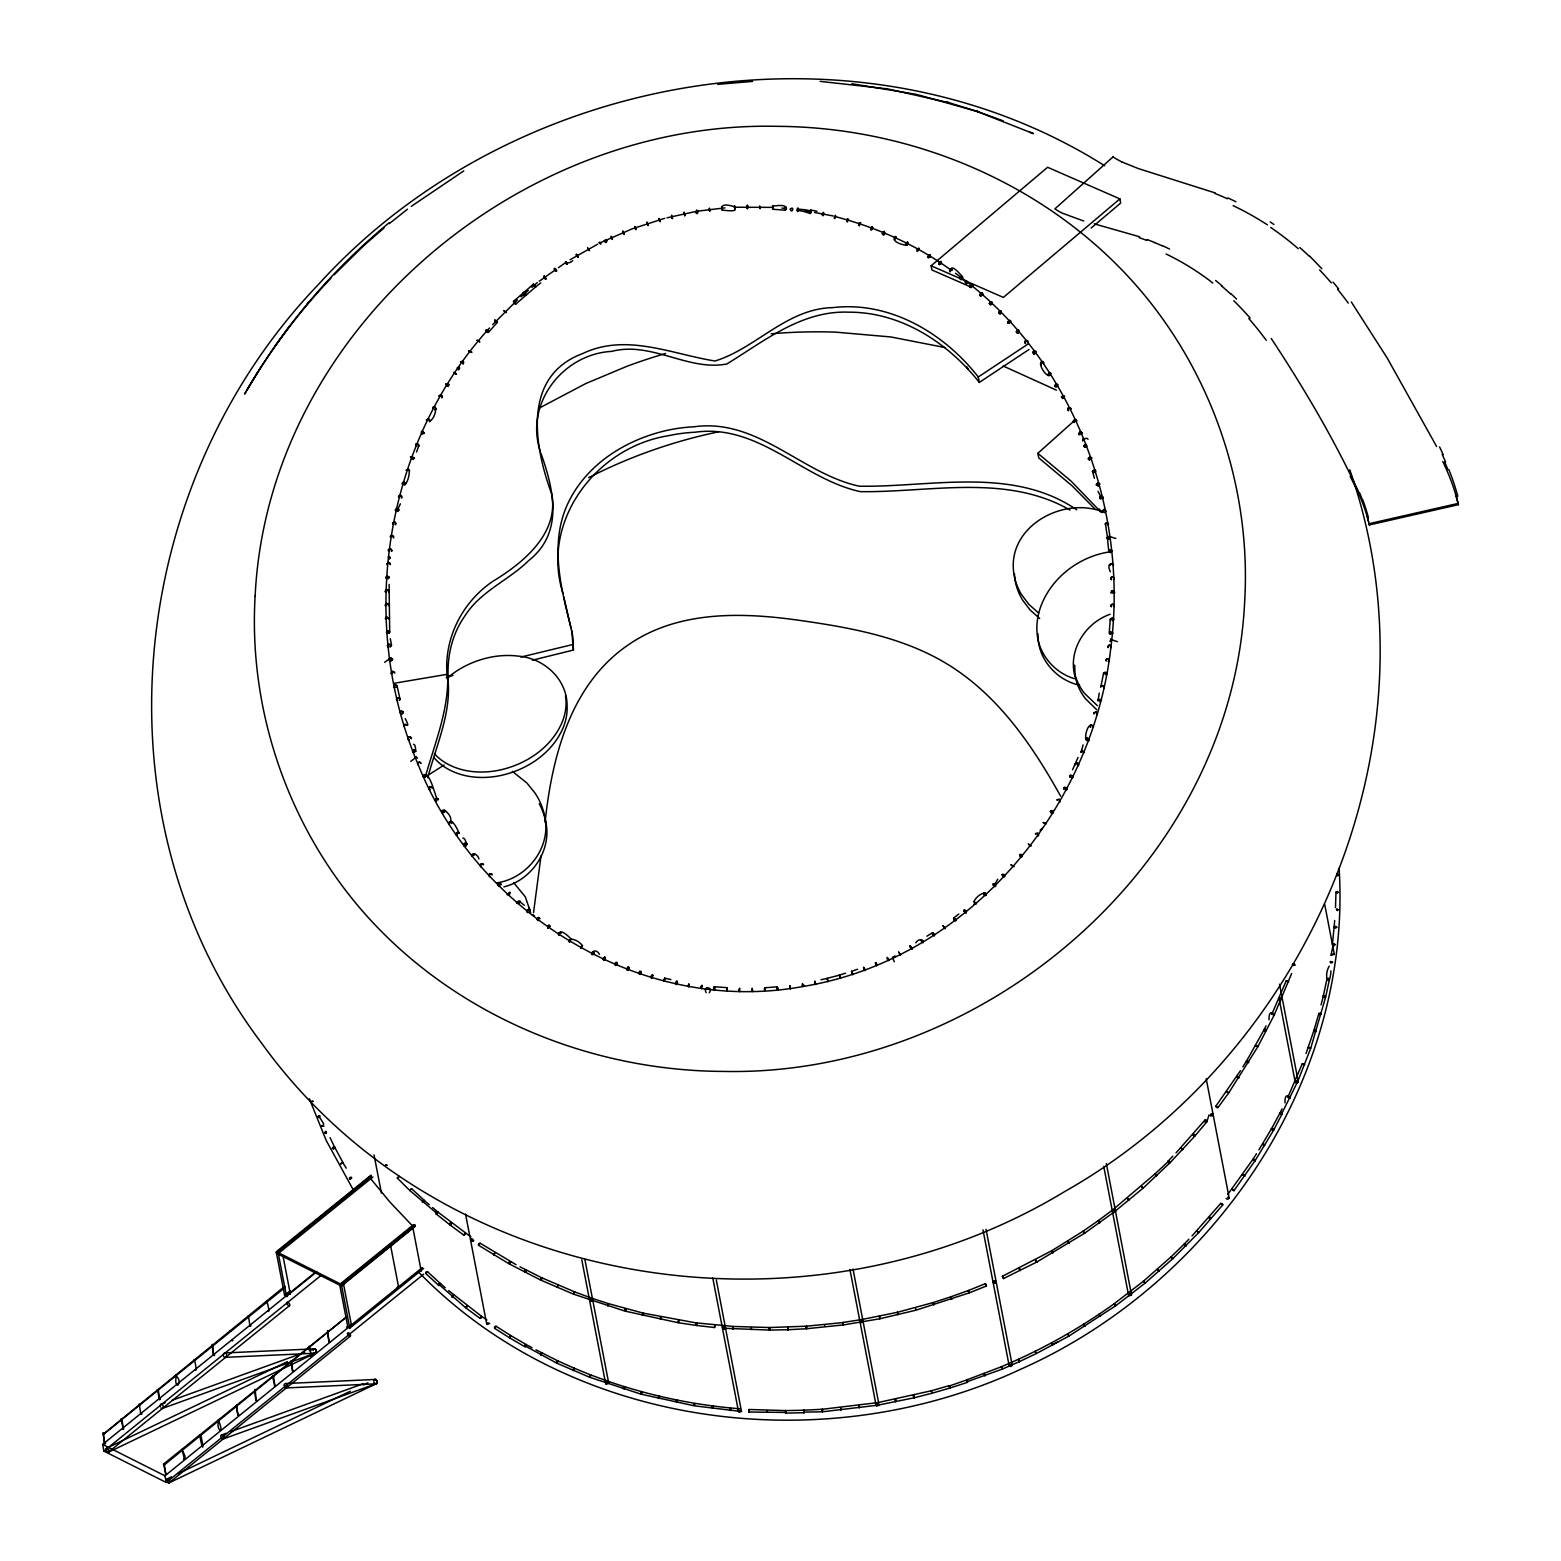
<?xml version="1.0" encoding="UTF-8"?>
<svg xmlns="http://www.w3.org/2000/svg" width="1561" height="1561" viewBox="0 0 1561 1561"><rect width="100%" height="100%" fill="white"/><g stroke="black" fill="none" stroke-linecap="round" stroke-linejoin="round"><path stroke-width="1.5" d="M1001.479 1366.714L1002.377 1369.075L967.176 1381.7L966.727 1379.904L1001.421 1366.734L1002.396 1369.075L1001.382 1366.734L1002.435 1369.056L1019.45 1361.621L1018.533 1359.319L1019.528 1361.543L1036.25 1353.621L1069.051 1336.001L1115.725 1305.776L1145.033 1283.181L1172.721 1258.771L1198.711 1232.624L1222.731 1204.975L1222.38 1203.707L1220.722 1203.394L1192.019 1235.922M722.255 210.13C741.26 212.237 732.694 208.628 735.055 206.872M777.729 990.162C776.5 983.489 778.432 991.957 777.651 988.328M784.754 208.998C786.178 202.442 785.339 213.408 785.963 208.569M986.376 1286.03L985.42 1283.669L986.435 1286.01L969.147 1292.898L916.073 1310.167L879.897 1318.752L843.311 1324.957L842.96 1322.499L843.252 1323.806M665.162 979.508L664.654 978.123L670.898 979.567M389.665 632.439L388.533 633.415L389.704 632.166L389.099 584.477M709.709 211.34L709.357 208.081L709.592 211.262M104.528 1443.574C101.66 1417.017 103.885 1447.827 105.621 1443.398M103.767 1433.798L284.648 1286.381L285.312 1287.259L284.648 1286.381M121.934 1419.164L123.299 1429.135L120.997 1418.832M122.695 1428.881L123.787 1428.686M158.285 1389.758L159.651 1399.729L157.329 1389.583M164.354 1464.823L165.856 1474.423L163.612 1464.042L346.191 1317.211L164.295 1464.92L163.729 1464.023M165.271 1474.169L166.364 1473.974M183.437 1459.457C185.857 1461.233 181.31 1448.452 181.915 1449.31M193.623 1360.587C194.559 1356.743 197.232 1372.509 195.418 1369.914M213.584 1355.28C211.164 1328.684 212.491 1359.377 214.677 1355.163M219.028 1420.276C214.677 1429.349 225.857 1437.486 218.247 1419.905M229.935 1330.889L230.969 1330.987L230.052 1330.596M237.194 1405.641C235.379 1403.788 238.092 1417.895 239.048 1415.164M237.955 1415.339L236.433 1405.193M249.955 1325.796L251.028 1325.816L249.936 1325.933L248.394 1315.767M256.141 1400.646C254.228 1374.07 254.287 1403.28 257.233 1400.451M293.566 1371.046C291.712 1373.719 292.98 1360.938 290.951 1361.075M310.659 1356.529C312.766 1358.207 307.732 1341.933 309.702 1347.28M328.825 1341.816C326.073 1315.006 328.591 1345.836 329.898 1341.777M646.937 222.267L648.049 225.584L647.074 222.286M200.862 1434.969C206.208 1461.311 198.735 1436.92 200.393 1434.754M785.924 208.218C786.412 203.047 770.744 207.028 772.89 205.72M140.88 1414.09L141.973 1414.051L140.88 1414.168L139.241 1404.041L139.963 1404.822M159.046 1399.456L160.139 1399.28M175.398 1375.221C184.92 1383.046 172.803 1391.905 176.471 1374.968M177.232 1384.763L178.286 1384.705M182.676 1449.759C180.042 1448.686 187.047 1455.828 184.53 1459.281M201.603 1444.764L202.676 1444.705M212.823 1345.621L211.73 1345.738M219.808 1430.11L220.881 1429.876M255.38 1390.851L254.677 1390.617M266.307 1301.757C266.99 1299.474 270.19 1313.621 268.102 1311.162M272.512 1376.47L273.526 1376.08L274.912 1386.188L272.453 1376.334L273.546 1376.158M274.307 1385.934L275.399 1385.758M292.492 1371.163L290.775 1361.348M752.578 990.572L752.382 991.567L752.578 990.415M811.174 211.594L810.764 210.052L817.047 211.262M697.221 213.389L696.674 210.228L697.182 213.389M1335.494 907.487L1336.001 892.014L1338.499 892.326L1335.962 892.209M790.393 988.796L790.315 987.43M722.353 210.052C722.763 209.389 717.982 201.525 734.958 206.872M802.393 983.625C804.637 990.22 799.505 982.201 803.935 985.791M967.332 1380.939L966.786 1379.885L949.127 1386.09L949.869 1388.061L967.586 1382.305C965.654 1377.192 968.522 1383.397 967 1381.27M851.584 971.527L852.755 974.669L851.525 971.371L857.594 969.225M951.664 1299.181L950.747 1296.859L951.625 1299.201L950.786 1296.84L968.249 1290.537L969.108 1292.918L968.288 1290.576M949.947 1387.983L949.225 1385.661L949.888 1388.061L932.054 1393.212L914.044 1397.817L913.439 1395.397L914.005 1397.817L877.653 1405.212L822.432 1411.788L822.374 1409.29L822.335 1411.359L822.257 1409.271L877.223 1402.695L877.653 1405.212L877.184 1402.754L931.371 1390.773L931.995 1393.232L931.332 1390.792L949.166 1385.622L949.849 1388.002M1074.729 665.142L1074.963 674.313M811.252 211.437C810.822 206.891 808.364 215.457 810.881 212.901M894.297 961.791L892.463 957.205L895.292 956.093L893.731 957.264M839.369 975.215L840.345 978.454M840.501 978.318L839.447 975.079L845.516 973.186M660.186 221.779C658.586 215.457 660.771 222.716 659.737 220.823M759.719 206.403L760.129 208.745L759.739 206.052M731.075 1409.134L730.724 1410.5L731.133 1409.154M843.33 1324.899L842.94 1322.46L861.243 1319.65L861.652 1322.147L861.223 1319.65L897.458 1312.294L933.166 1302.576L933.868 1305.016L933.127 1302.576L950.786 1296.84L951.508 1299.22M1334.694 920.561L1332.431 944.542C1337.777 947.039 1330.557 941.517 1333.894 945.595M706.177 992.659C702.255 985.85 714.021 986.513 709.26 992.796M1176.038 1152.857L1204.741 1120.349L1206.38 1120.661L1206.751 1121.91L1194.985 1135.92L1169.911 1162.886L1143.101 1188.136L1114.613 1211.648L1084.544 1233.288L1083.217 1231.122L1051.724 1250.771L1002.318 1276.332M622.761 231.165L624.088 234.423L622.976 231.223M634.82 227.555C635.229 225.486 637.259 232.179 634.8 226.462M777.28 986.825L764.695 987.801M671.542 215.223L672.42 218.56L672.303 217.33M532.418 660.186L573.433 650.039L571.677 630.312M573.433 650.039L572.731 635.737L563.794 596.809M1084.661 1233.073L1083.08 1231.18L1098.281 1220.624L1099.725 1222.712L1098.281 1220.624M1115.842 1305.562L1114.281 1303.669C1079.178 1328.86 1041.226 1350.031 1001.382 1366.734M752.148 988.191C752.363 995.196 751.29 988.054 752.539 989.069M550.116 926.61C548.184 921.907 547.813 930.258 547.833 928.054M550.233 926.317L548.594 925.263L547.696 927.936M432.612 1207.551L437.724 1211.941L437.217 1213.678L409.743 1190.458L397.333 1178.106L399.206 1176.389L397.235 1177.97M701.104 986.728C702.938 992.367 699.855 984.269 702.372 986.493M897.399 1312.294L898.004 1314.772L897.458 1312.294M422.621 1202.321L424.124 1200.35L429.275 1204.702M448.612 1290.596L481.471 1316.255L481.295 1317.952L480.027 1318.362L465.841 1307.884L438.641 1284.196L440.28 1283.474L445.275 1287.747M437.9 1212.468L435.948 1213.756L437.587 1211.824L470.915 1236.936M422.446 1201.794L423.343 1200.468M438.446 1284.84L439.324 1283.532M541.004 855.896L533.53 912.717M497.9 885.009C500.047 879.467 501.764 888.385 500.554 883.175C495.052 882.941 501.218 887.76 498.291 885.887M545.062 822.491C551.97 756.714 570.565 684.108 628.459 644.752C678.645 610.136 742.841 612.224 800.598 620.517C854.472 628.205 910.239 638.488 956.054 669.747C1002.084 701.006 1033.987 748.226 1060.621 796.149M677.435 982.708L677.084 980.991L677.494 982.708M790.334 988.757L789.846 985.596L789.944 987.001M1156.721 1175.745L1155.081 1173.813L1113.052 1209.619L1114.574 1211.668L1113.052 1209.619M721.982 206.676L722.255 210.072M636.029 229.701L635.229 228.686M1330.909 955.391L1333.523 943.683M798.237 208.159C793.027 210.111 811.232 208.393 810.979 212.608M1172.857 1156.174L1168.096 1161.13L1169.248 1162.925L1169.813 1161.735L1168.116 1161.111L1169.248 1162.925M1170.048 1162.691L1169.072 1161.091M466.915 844.15C466.993 847.116 465.763 837.613 462.836 838.042M1035.938 351.986C1037.694 351.44 1030.436 350.425 1033.655 353.859C1034.592 355.596 1031.04 349.449 1035.841 351.459M714.743 988.835L714.392 990.045L714.782 988.933M349.332 1178.321L351.537 1177.326L349.723 1177.54L350.015 1179.14L351.693 1178.087L349.82 1179.082M451.909 822.354L451.402 823.467L451.909 822.081M1043.665 362.815C1043.392 365.625 1043.919 359.615 1041.167 362.152C1038.182 364.63 1046.865 378.562 1050.475 375.011C1049.538 368.572 1046.611 379.928 1050.904 373.352M441.724 812.169C445.587 815.369 438.621 808.949 444.729 810.296C454.192 817.808 450.192 822.959 448.846 823.74M290.326 1294.01L288.356 1294.342L290.326 1294.01L283.029 1256.156M343.498 1284.313L341.996 1285.288M438.387 799.466C436.319 804.266 430.992 769.593 423.285 775.251C421.704 778.471 427.343 776.91 426.348 775.329M390.64 1246.166L389.138 1247.141M472.007 1239.161C467.519 1241.893 476.125 1240.019 472.846 1240.956L470.778 1240.761M489.744 1323.338L487.227 1324.489L488.086 1322.616M589.765 1300.684L591.834 1300.879C593.98 1296.41 586.155 1302.303 592.302 1300.567M584.848 1259.259L608.731 1383.261L606.214 1384.412L607.327 1381.056C650.117 1395.846 694.782 1405.271 739.914 1408.763M716.304 1279.942L741.495 1411.495L739.055 1412.237L739.329 1410.539M853.008 1269.015L879.116 1405.349L876.677 1406.09L876.482 1404.705M1009.167 1365.758C1011.977 1361.719 1013.03 1368.665 1009.167 1365.758L982.981 1229.834M1112.525 1211.336C1115.432 1215.297 1115.51 1208.175 1112.954 1210.126C1115.959 1213.268 1113.032 1209.638 1113.286 1210.653L1114.983 1210.575M1106.339 1163.511L1131.53 1295.064L1129.071 1295.806L1129.364 1294.128M1279.513 984.21L1298.323 1081.988L1296.937 1083.217L1295.279 1082.495L1279.2 999.02C1284.43 995.001 1279.415 1003.099 1280.02 997.967L1282.088 998.162M1295.279 1082.495L1296.664 1081.246L1298.323 1081.988M1324.684 904.268L1334.323 954.337L1331.435 955.215M441.626 811.642L444.729 810.315M1222.79 1204.838L1220.702 1203.433M1206.224 1078.827L1229.19 1198.048L1227.785 1199.297L1226.126 1198.575M428.807 788.188C430.231 783.661 433.002 789.788 432.182 787.642M1070.826 408.728C1072.251 410.972 1067.217 404.592 1067.9 410.192C1070.514 412.67 1065.051 405.919 1070.729 408.221M324.825 1132.545C326.034 1129.091 327.166 1135.354 324.883 1132.915M422.972 776.09L426.133 774.88M426.368 775.583L424.924 777.183L422.992 776.363M1076.661 420.826C1076.388 423.577 1076.914 417.665 1074.085 420.026C1071.47 421.548 1076.505 423.753 1073.344 421.821M1240.468 1070.67L1215.941 1106.047L1216.507 1107.451L1217.99 1107.569L1228.741 1092.856L1257.737 1046.904L1274.361 1014.748L1291.649 973.459M1082.105 433.138L1080.973 434.582L1082.085 432.865M1215.882 1106.203L1217.99 1107.569M415.889 751.134C415.187 754.061 416.533 744.597 413.606 744.265M809.749 211.828L805.144 210.715M1083.705 446.056C1087.451 440.748 1087.451 450.466 1083.685 446.036C1087.061 440.904 1087.978 449.997 1083.705 446.309M407.87 738.568C409.86 733.729 412.592 741.787 410.875 737.28C405.236 735.777 411.167 742.353 407.967 739.055M822.335 1409.29L822.432 1411.788L803.778 1412.139L803.935 1410.227L804.071 1412.764L803.974 1410.227L822.335 1409.251M1088.407 459.207C1092.349 461.568 1085.734 458.466 1089.773 457.197C1093.363 456.651 1090.066 462.173 1091.666 457.822M1329.231 966.142C1323.026 976.562 1329.757 989.674 1330.967 970.864M403.753 726.197C403.499 721.202 411.811 731.27 405.236 718.626M1088.29 458.68L1091.529 457.627M1233.99 1190.614L1231.941 1189.111L1234.01 1190.594L1231.961 1189.072L1233.99 1190.614L1254.946 1160.896L1254.381 1159.491L1252.859 1159.433L1227.746 1194.458M403.655 725.67L405.138 724.206L407.109 725.124M1099.764 484.242L1098.612 485.608L1099.51 483.5L1096.622 483.695L1096.524 485.256L1098.281 485.725M396.514 699.738C399.733 702.665 394.309 698.899 397.996 698.06C401.782 697.24 397.957 702.899 400.006 699.289M397.079 686.04C396.26 690.43 396.943 681.025 393.587 686.45M396.494 699.484L397.996 698.06M1265.034 1029.401C1262.088 1032.426 1269.717 1029.967 1264.137 1029.694L1246.419 1061.265L1248.624 1062.514L1246.498 1061.129M1282.03 1108.895L1280.02 1113.071L1281.386 1114.378L1297.737 1081.461L1310.752 1048.153L1325.66 997.011L1329.387 979.723L1328.587 980.328L1328.235 978.435L1326.948 979.04L1323.182 996.484L1325.66 997.03L1323.299 996.113L1321.055 1004.874M429.782 421.216C428.904 423.675 430.485 416.767 426.621 419.636C425.373 422.016 429.216 416.338 429.899 420.982M434.582 409.606C438.641 409.294 432.397 404.611 432.748 408.338C437.548 402.289 436.241 417.685 429.88 421.021M1108.759 551.443L1110.242 549.823L1112.252 550.896L1110.749 552.496L1112.252 550.896L1110.242 549.823L1108.739 551.423L1110.417 552.516L1108.837 551.696L1107.276 537.121L1110.534 537.062L1108.603 539.521L1109.305 536.535L1115.803 538.428M1269.015 1019.801C1268.508 1005.011 1278.479 1018.923 1272.02 1013.772L1286.166 980.952C1291.513 982.552 1283.162 980.21 1288.605 981.654M1282.361 1113.93L1280.118 1112.759L1271.513 1128.759L1272.156 1129.988L1273.737 1129.949L1282.342 1113.364M1285.015 1102.866C1284.352 1087.802 1294.537 1102.476 1288.001 1096.817L1302.245 1063.841L1304.586 1064.524M387.362 645.786C390.465 649.142 385.333 645.298 388.865 644.42C393.157 643.913 388.065 649.298 390.835 646M392.474 659.522L391.343 660.947L389.918 658.469L390.777 660.518L392.513 659.269L390.855 657.922L389.001 659.308L390.66 660.674L389.099 659.835M1110.632 537.608L1109.13 538.955L1109.403 536.555M1003.508 1278.518L1002.474 1276.235L1003.489 1278.557L1036.797 1262.029L1084.505 1233.288M1019.489 1361.563L1018.513 1360.451L1019.411 1361.621M1266.03 1025.85L1264 1030.045L1265.405 1031.333M1281.757 998.377L1279.376 997.479L1281.776 998.045M1281.015 1112.447L1280.02 1113.247L1281.386 1114.378M1295.337 1080.68C1300.801 1081.636 1292.332 1080.212 1297.757 1081.09M1297.776 1081.285L1295.415 1081.09M385.45 618.741C386.289 613.863 389.196 620.985 388.962 618.566M388.669 604.927C389.196 607.756 386.952 600.302 385.138 605.083C386.25 608.692 384.474 600.692 388.572 604.419M1110.027 565.258C1108.876 566.897 1112.72 560.321 1113.286 565.297C1114.886 563.423 1105.364 561.062 1110.3 571.794M1110.769 578.858C1113.071 582.233 1108.661 575.131 1113.754 577.433C1113.208 581.726 1115.393 577.355 1112.173 577.043M1114.515 592.087C1115.237 594.819 1112.154 587.404 1111.061 592.517C1111.569 595.385 1111.022 587.677 1114.495 591.853M1271.961 1013.967L1274.381 1014.591L1272.059 1014.318M1287.962 1097.012L1290.381 1097.637L1288.04 1097.363M1338.401 874.862C1336.236 872.697 1339.065 876.365 1337.309 875.799M1304.586 1064.719C1299.259 1063.256 1307.513 1065.851 1302.167 1063.997M416.533 452.027L418.992 445.197L416.416 443.792L416.026 445.744M418.972 445.685C417.216 448.729 420.455 442.114 415.909 444.065M385.43 618.488L386.933 617.2L388.943 618.312M385.255 591.131C387.791 586.682 389.06 594.624 388.787 591.034M415.636 444.475L416.046 445.724M414.153 458.095C416.689 459.402 405.665 453.334 413.216 459.539C415.889 455.89 405.489 457.295 414.036 457.588M1110.671 578.331L1111.842 577.121M1088.915 739.524C1089.441 744.499 1086.436 732.616 1086.183 740.051C1084.31 737.28 1087.412 722.197 1092.954 725.611C1094.222 727.328 1090.885 728.675 1093.383 726.665M1093.285 726.138L1090.768 725.065L1090.378 727.036M1113.793 619.463L1112.271 620.693L1113.325 618.488L1110.3 618.976L1109.227 632.868L1110.573 634.293M1286.166 980.952L1288.547 981.849M1294.752 965.088L1292.352 964.249L1293.249 965.557L1294.791 964.913L1293.367 963.722L1294.791 964.932M392.572 523.111C393.138 527.423 392.806 518.447 396.084 523.559C393.782 527.891 397.665 519.403 392.611 522.876M393.665 536.438L391.401 535.501L390.328 537.121M398.562 496.691C397.353 498.291 401.684 492.632 401.879 497.471C400.455 500.047 403.323 493.549 398.894 495.774M388.338 550.155C390.133 553.375 386.816 549.004 389.84 548.984C392.982 548.184 390.699 553.082 391.811 550.74M406.231 470.251C412.045 464.827 408.494 483.617 404.182 484.925C408.436 484.222 401.899 480.027 402.27 483.832C402.289 486.056 402.621 479.52 405.548 483.364M393.704 537.218C393.157 540.126 393.665 532.73 390.289 536.36M400.396 503.852C392.513 519.111 404.045 506.252 395.401 509.471C395.479 513.784 395.694 505.374 398.836 509.959M385.86 577.707L387.694 576.204L389.372 577.648L387.869 578.877L388.923 576.692L385.899 577.18M390.348 564.301C390.777 566.389 389.079 559.755 386.874 563.775C387.616 567.541 386.465 559.97 390.152 563.306M1089.988 725.767L1090.398 726.997M1107.881 646.937C1108.369 649.903 1107.861 642.137 1111.276 646.508M1107.764 646.41C1110.769 642.254 1110.944 649.883 1111.256 646.995M1097.598 699.913L1098.046 700.928L1099.237 693.064M1105.968 660.44C1106.769 662.937 1105.09 656.849 1108.681 659.113C1110.886 660.908 1105.851 662.664 1109.344 660.557M1100.798 686.977L1103.607 673.103L1106.612 672.791L1105.89 674.879L1107.061 673.767M1103.588 673.123C1103.939 677.396 1103.451 669.259 1106.964 673.279M1101.071 700.479L1099.588 701.533L1100.622 699.445L1097.637 699.66L1100.973 699.952M1104.29 687.191C1103.159 691.133 1104.7 682.528 1100.778 686.723M1306.03 1053.577L1313.913 1030.436L1316.352 1031.236L1313.913 1030.455L1318.889 1013.421L1321.347 1014.006L1319.786 1014.689L1321.172 1013.46L1318.869 1013.44M1334.967 944.776L1334.128 945.576M1332.528 962.181L1330.109 961.556L1332.45 961.83M593.98 953.069C594.234 948.503 589.258 955.781 593.121 954.473C588.692 955.156 595.19 946.395 599.463 954.356M1105.871 659.952L1107.373 658.781L1109.305 659.796M701.143 986.552L701.884 985.264L702.294 986.474M594.019 953.088L593.707 951.586M628.868 968.561C628.42 963.488 625.512 972.503 628.381 969.635C624.595 971.722 629.395 963.391 628.868 968.737M941.342 263.048C941.361 258.248 936.268 266.248 940.62 264.199M941.381 263.068C941.361 258.287 936.249 266.151 940.62 264.18M640.79 972.952C641.786 967.508 638.703 977.927 640.771 973.127M840.618 1407.69L840.911 1410.207L840.677 1407.671M884.502 233.291C884.521 227.594 880.131 237.565 884.365 233.604M982.61 294.502C982.981 289.936 976.991 296.707 981.518 295.77C977.069 296.707 982.962 289.936 982.649 294.522M425.49 776.305C434.348 744.987 447.129 713.884 447.773 680.928C441.9 642.195 460.749 603.014 492.964 581.238C522.545 563.384 558.467 534.174 551.911 495.208M427.734 777.846C436.495 744.168 453.08 709.826 447.266 674.293L394.523 683.211M884.541 233.311L884.306 231.477M872.54 228.745C873.438 223.145 868.267 231.633 872.17 229.487C874.121 222.657 868.014 232.296 872.482 228.901M1083.1 744.89L1081.071 752.48L1080.622 751.465M958.844 914.005L953.615 918.063L954.044 919.897M578.214 257.331L576.633 254.228L578.058 257.35M533.374 284.219L535.696 286.873L515.832 304.044L514.154 303.497L513.413 301.488L533.472 284.122L535.482 286.99L534.311 286.502L535.657 286.892L540.789 282.912M953.751 917.966C958.981 923.488 953.069 915.468 954.064 919.878M1078.046 757.436L1072.563 769.788M804.091 1412.705L785.554 1413.134L785.632 1410.598L803.974 1410.227L803.993 1412.725M523.54 292.473L525.725 294.268L524.223 294.912L525.998 294.346L524.047 292.883L523.774 295.595L525.959 294.658L523.755 292.434L523.52 294.17M974.005 901.634C978.767 906.941 974.474 901.692 973.869 901.77C977.557 893.477 988.815 890.375 985.44 895.663C988.679 894.59 981.537 890.765 984.132 894.785M972.562 286.365C973.693 281.39 966.942 288.161 971.625 287.341C967.703 288.883 972.854 281.175 972.581 286.385M983.781 892.872L984.152 894.765M523.228 292.688L523.559 294.131M860.404 1321.23C859.779 1325.484 864.853 1319.221 862.765 1322.265L860.052 1322.011L862.765 1322.265L862.57 1320.86M387.421 645.513C390.874 641.005 393.001 652.478 390.289 638.703M1156.799 1175.648L1154.984 1173.892L1168.877 1160.994M993.128 883.897C998.591 884.092 992.308 887.955 995.762 886.258C993.05 878.355 990.533 892.736 997.713 879.194M1188.858 1239.219L1184.018 1244.312L1185.892 1245.971L1184.214 1244.058L1170.945 1256.976L1172.701 1258.79L1171.062 1256.859L1143.452 1281.191L1114.242 1303.689L1115.647 1305.796M973.927 904.19L976.445 902.512L974.805 904.073M714.626 1327.513L714.86 1324.996L714.567 1327.513L696.401 1325.445L696.089 1324.079L696.791 1322.967L696.479 1325.445L696.752 1322.928L733.046 1326.44L769.632 1327.533L769.612 1330.089L788.012 1329.718L788.032 1327.221L788.051 1329.718L806.452 1328.743L806.432 1326.343L806.549 1327.318M497.354 322.425L494.583 320.317L495.13 321.917L497.471 322.015L494.778 320.025L497.354 322.425L488.456 332.259L486.466 331.986L485.705 330.015L487.715 330.249L487.91 332.513L485.627 330.659L487.422 330.073L488.456 332.259M1186.009 1245.854L1185.267 1244.273M388.377 549.921L390.172 549.004L391.85 550.506M1100.837 686.469L1102.612 685.63L1104.271 686.938M1206.731 1121.93C1203.804 1113.52 1204.312 1132.271 1208.936 1115.003M406.289 470.037L408.045 469.295L409.684 470.915M1085.519 738.587L1088.817 738.997M1247.161 1060.836L1247.512 1062.709M435.929 408.982L434.895 409.626M410.719 761.417L416.377 756.968M422.172 433.782L424.26 432.748L421.431 431.402L421.568 433.451L421.997 431.265L424.26 433.021M1254.966 1160.877L1252.839 1159.452L1254.946 1160.896L1273.737 1129.949L1273.171 1128.564L1271.591 1128.583L1258.868 1149.891M1010.474 322.307C1011.723 317.429 1004.484 323.79 1009.479 323.225C1004.543 323.79 1011.704 317.429 1010.494 322.327M930.122 256.804C931.488 250.911 924.912 259.692 929.946 257.097C925.029 259.711 931.41 250.892 930.161 256.824M1040.114 830.354L1042.241 828.228L1041.558 829.223M330.932 278.19C297.624 313.176 268.804 352.337 244.589 394.094C281.917 328.825 331.127 270.443 389.216 222.677M734.626 205.701L734.782 209.174M968.132 1290.615L985.42 1283.669M747.563 208.686L747.582 205.35L747.407 208.686M247.379 389.391L260.55 367.713M164.49 1464.53L163.437 1464.628M608.731 1383.261C604.497 1381.895 608.166 1384.763 607.366 1381.056L590.507 1374.87L589.707 1377.27L590.663 1374.929L573.941 1368.099L573.082 1370.48L574.097 1368.177L557.667 1360.782L556.496 1361.797L556.614 1363.085L589.687 1377.27L641.064 1394.188L694.294 1405.817L739.68 1411.3M1110.573 639.347L1117.383 641.688M1242.888 1066.846L1246.498 1061.109M1256.468 1153.716L1252.781 1159.589L1254.849 1160.994M804.227 985.596L802.588 984.113M103.553 1434.325L285.312 1287.259M1087.256 739.621L1088.095 738.373L1086.593 740.636M806.491 1328.743L806.276 1326.206L843.038 1322.577L843.291 1324.918L806.491 1328.743L806.296 1326.206L769.593 1327.533L769.632 1330.07L723.699 1328.255M921.419 939.566C925.888 944.971 920.873 935.332 915.78 942.785M884.209 233.916L882.394 233.799L884.17 231.418M556.887 1361.172L556.926 1363.163L557.804 1360.841L535.989 1349.836M1109.988 641.454L1111.081 638.859M567.287 264.082C563.833 257.467 565.55 266.755 572.75 260.726M274.697 346.503L289.78 325.859M541.238 1280L541.53 1277.718L540.633 1280.04L573.687 1294.225L625.063 1311.123L678.294 1322.752L696.362 1325.445L696.538 1322.987M541.589 1279.727L541.706 1277.757L540.652 1280.059L508.945 1263.747L478.622 1245.307L478.505 1244L480.007 1243.141L516.086 1264.683M532.086 1347.728L526.077 1344.528L524.711 1345.699L556.75 1363.143L558.058 1361.68L557.043 1361.016M306.736 304.629L309.058 301.741M772.754 209.194L772.695 205.798L772.656 209.252L785.261 210.208M1057.46 386.347L1056.719 384.104L1054.651 385.86L1056.582 386.894L1054.885 386.582M525.94 1346.499L526.233 1344.587L510.798 1335.592L509.471 1337.718L510.779 1335.592L509.569 1337.816L494.622 1328.352L494.486 1327.045L495.988 1326.206L510.935 1335.67L509.588 1337.836L524.906 1346.772L526.213 1344.587M726.782 991.196L727.016 987.664L726.724 991.196M1057.46 386.347L1057.89 384.747M525.218 1344.88L525.569 1346.753M424.124 433.451L422.172 433.782M489.471 328.025C384.143 443.578 357.04 620.927 418.016 764.246C477.276 913.575 642.234 1016.289 802.881 986.513C967.488 959.703 1093.032 809.457 1110.925 646.839C1128.876 506.857 1071.744 356.22 955.488 273.292M492.632 324.649L517.393 299.946M334.21 274.756L363.381 245.975L383.967 228.004M515.832 304.044C511.071 297.839 518.311 307.517 513.745 301.253M509.764 1263.59C512.457 1259.356 506.193 1264 509.94 1263.434C512.242 1259.668 506.584 1263.103 509.588 1263.708M473.607 1240.273L472.846 1240.956L472.612 1239.122L470.681 1240M1279.259 998.63L1280.02 997.967L1280.274 999.781L1282.186 998.903M1115.452 1211.609L1112.622 1212.077M1112.954 156.978L1054.885 208.881A64.333 34.479 1.7 0 0 1062.378 213.194L1083.724 221.018M1094.788 508.808L1071.919 485.666L1038.748 457.88L1037.85 453.295L1074.066 420.943M589.668 1299.923L592.497 1299.435M524.379 905.282L518.681 900.931L516.886 903.253L519.15 903.409M422.485 1202.009L423.909 1202.263L424.416 1200.526L411.577 1188.682L409.743 1190.438L411.577 1188.682M439.909 1285.308L440.436 1283.591L427.441 1271.61L425.899 1272.117L425.743 1273.503L438.895 1285.562L440.573 1284.332L439.539 1283.435M426.875 775.973L444.163 765.007M521.023 296.805L528.262 290.483M531.872 287.322L537.316 282.6M934.239 934.512C935.702 938.805 931.995 929.263 932.541 934.395M934.083 934.2L932.502 932.756L932.522 934.219M971.332 287.204L931.917 269.975L931.117 265.799L1047.607 167.281L1119.881 198.891L1120.681 203.067L1091.1 228.082M1119.881 198.891L1003.372 297.41L931.117 265.799M1063.782 398.172L1064.153 395.948L1061.382 396.865L1062.846 398.582L1061.578 396.611L1064.504 396.357M1063.802 398.192L1064.582 396.592M749.124 1409.622L748.792 1412.022L785.827 1412.432L785.593 1410.598L749.007 1409.485L748.87 1412.022M732.909 1328.977L733.007 1326.44L732.811 1328.977M423.909 1202.263L423.753 1200.331M447.773 677.65C460.378 666.937 475.929 659.932 492.144 656.908A58.83 37.737 -10.9 0 1 517.881 656.088C544.009 657.903 567.521 679.367 567.092 706.392A108.704 69.738 -10.9 0 1 563.228 727.582C552.067 753.846 525.452 770.958 498.037 776.032A58.83 37.737 -10.9 0 1 472.281 776.851C457.861 775.036 443.5 768.929 433.997 757.631M415.265 1226.322L341.469 1286.049L276.746 1253.424L276.414 1251.688L371.03 1175.121M316.785 1271.766L286.502 1296.254L284.59 1295.298L276.356 1252.566L370.991 1175.999M276.746 1253.424L371.362 1176.877M286.502 1296.254L278.287 1253.522L372.903 1176.974M284.59 1295.298L290.268 1290.713M423.675 1274.186L166.246 1482.482L103.904 1451.106L102.616 1444.413L316.259 1271.571M103.904 1451.106L321.312 1275.181M108.704 1451.945A2.107 1.034 50.9 0 0 107.514 1448.94A2.107 1.034 50.9 0 0 106.031 1449.935A2.107 1.034 50.9 0 0 108.704 1451.945L289.565 1305.601M423.597 1268.43L349.781 1328.157L347.869 1327.182L339.635 1284.449L413.45 1224.741M341.469 1286.049L341.118 1284.293L414.933 1224.585M349.781 1328.157L341.566 1285.425L415.363 1225.697M166.246 1482.482L164.959 1475.808L422.387 1267.512M169.447 1482.521A2.107 1.034 51 0 0 168.256 1479.516A2.107 1.034 51 0 0 166.773 1480.53A2.107 1.034 51 0 0 169.447 1482.521L350.288 1336.196M389.313 223.613L407.48 209.194M386.952 1165.208L385.313 1165.228M386.952 1165.228L385.391 1165.365M714.782 987.703L714.275 986.728L727.016 987.664M1098.261 1220.643L1113.188 1209.56M384.63 662.313L389.918 658.469M411.265 206.364L463.793 170.89M539.228 281.234L554.565 270.404M558.389 267.711L566.058 262.287M266.58 1301.074L266.755 1301.172M1029.031 349.508L979.332 382.406L978.279 376.981L1027.977 344.083M1331.631 954.083L1334.323 954.337M1212.76 1115.374L1210.224 1115.471L1213.053 1114.983L1211.453 1113.871M993.908 1281.23C990.728 1284.02 998.864 1282.713 995.079 1281.015M323.888 1126.262L321.176 1126.008L323.693 1124.876M518.896 903.643C512.008 902.102 523.247 901.126 519.735 901.419M334.776 1147.355L332.473 1148.467L334.834 1147.53L330.034 1137.637M926.883 936.19L932.405 932.776M540.008 407.694L585.726 383.577L627.21 366.191A368.025 236.062 -10.9 0 1 659.152 355.42A353.625 226.833 -10.9 0 1 665.591 353.469M319.224 1117.52C317.82 1113.93 320.376 1118.496 323.693 1123.94M333.215 1147.042L332.434 1148.291L333.566 1148.916M570.097 259.731L597.668 244.199M318.62 1115.686L317.82 1116.895L318.99 1117.578M588.614 477.646C629.571 456.632 673.571 441.197 718.645 431.792M1054.065 1343.787L1058.202 1341.66M1097.422 483.149L1096.29 484.788L1097.929 485.764M106.343 1448.335L287.439 1361.66M108.489 1452.198L315.771 1352.977M167.086 1478.93L171.456 1476.843M177.993 1473.701L350.347 1391.202M363.44 1384.939L367.811 1382.851M169.232 1482.794L376.494 1383.592M1110.203 614.214C1084.251 623.268 1066.358 652.635 1075.978 679.581A117.66 75.474 -10.9 0 0 1085.324 698.548L1096.778 709.806M599.795 243.009L632.225 228.823L664.732 218.306M436.787 798.334L438.29 798.959L436.124 798.549L435.031 800.305L436.631 801.183L435.129 800.539M333.8 1148.857L334.756 1147.335L342.932 1162.574C337.898 1165.404 345.605 1160.838 340.747 1163.882M387.343 630.898C385.411 636.751 386.952 628.888 389.606 631.678M436.456 798.412L435.051 800.325M664.615 978.142C663.464 985.693 663.171 977.44 665.181 979.352M160.705 1404.393L165.212 1402.773M171.964 1400.334L304.727 1352.333M309.234 1350.694L313.722 1349.075M162.637 1408.354L315.673 1353.036M221.447 1434.988L226.013 1433.33M230.579 1431.691L363.03 1383.807M223.379 1438.93L376.396 1383.631M413.958 749.729C410.523 756.09 418.894 745.612 412.514 751.524M446.231 677.708L452.924 675.367M541.804 1277.796L574.663 1291.884L573.726 1294.225L574.37 1291.806L591.443 1298.05L590.487 1300.391L591.482 1298.069L590.604 1300.45L591.209 1298.011L608.439 1303.63L607.697 1306.069L608.4 1303.63L643.23 1313.133L696.869 1323.045M503.871 886.882C532.399 879.838 552.75 849.145 545.394 820.169A148.724 95.397 -10.9 0 0 539.228 803.739M572.38 644.615L520.925 657.064M1104.056 509.452C1101.012 510.662 1103.705 514.759 1103.725 509.549C1106.827 510.623 1106.495 512.749 1104.388 509.413M839.506 975.137L827.154 978.337L828.013 981.752L827.389 978.825M574.389 1291.806L573.609 1294.186L574.546 1291.825M497.022 882.863C528.106 878.18 552.379 845.964 544.34 814.744A148.724 95.397 -10.9 0 0 535.013 793.066L526.857 782.959L512.398 771.427M333.43 1146.945L334.659 1147.198M1458.13 503.422L1369.075 523.696L1369.329 524.945L1458.384 504.671L1456.218 495.949M821.008 979.742L827.252 978.396M573.238 1370.499L573.941 1368.099L572.965 1370.441M667.035 217.799L696.908 211.242L724.85 207.886M785.593 206.696L784.851 209.311M318.854 1115.608L320.22 1116.056M907.448 242.15C902.473 244.179 909.126 247.262 907.643 242.248C902.531 243.692 908.951 247.575 907.604 242.228M414.465 752.402L412.592 751.758M1108.271 552.106C1077.851 557.101 1050.104 578.936 1040.114 608.38A137.388 88.138 -10.9 0 0 1037.011 632.166C1038.104 653.61 1053.948 672.518 1074.3 678.664M1097.754 483.051L1099.666 483.754M1263.161 1143.881C1264.683 1148.467 1262.654 1141.345 1263.512 1145.754M717.728 84.333L752.597 81.406M387.694 630.839L389.469 631.444M223.379 1355.904A2.224 1.698 87.3 0 1 225.018 1352.938L314.737 1348.841M224.921 1357.368L314.659 1353.27M285.741 1383.534L375.46 1379.436M285.663 1387.963L375.381 1383.866M397.216 1287.454L398.504 1286.635L390.757 1246.4M350.074 1325.601L351.362 1324.782L343.615 1284.547M739.894 1410.363L741.553 1411.105M1227.512 1197.326L1229.19 1198.048M1129.93 1293.952L1131.588 1294.674M1336.938 873.867L1338.323 874.511M734.333 207.223L772.636 207.359M1194.38 1136.135C1196.448 1134.827 1190.789 1132.974 1194.887 1135.062C1195.024 1137.891 1190.867 1132.798 1194.165 1136.096M1210.165 1219.141C1207.16 1217.053 1212.487 1219.59 1209.795 1217.209M398.328 698.001L399.909 698.782M557.101 1287.454L558.116 1285.113L556.945 1287.376M1247.746 1062.768L1248.722 1062.026L1247.376 1060.856M1263.747 1145.813L1264.742 1145.228L1263.376 1143.901M1210.38 1219.18L1210.009 1217.287M797.671 211.633C798.471 211.281 796.793 208.823 810.218 213.545M781.905 208.101L786.529 208.472M820.13 81.367L887.76 88.918L949.439 102.811M540.73 1355.26L541.862 1352.997L540.516 1355.124M918.766 248.16L917.009 249.506L917.205 251.321M917.4 251.399C921.244 244.16 914.805 255.204 919.117 248.394M493.744 1254.849L494.935 1252.605L493.588 1254.771M707.835 988.64L706.489 988.152M494.759 1328.411L495.988 1326.206M851.838 83.728L916.561 94.401L978.61 111.865L946.59 101.933M1083.334 438.485C1080.953 445.256 1084.622 435.382 1088.056 439.207M814.53 212.472L833.281 215.984M1333.777 943.683L1334.909 944.385M944.834 347.518L890.863 336.961L835.72 332.142A368.318 236.257 -10.9 0 0 791.232 332.454A353.625 226.833 -10.9 0 0 771.193 333.781M878.121 1404.198L879.175 1404.959M1094.222 223.847L1139.589 236.765M1184.858 1244.058L1185.228 1245.971M1079.568 685.22C1057.343 680.44 1039.177 660.576 1038.045 637.59A137.388 88.138 -10.9 0 1 1037.909 633.629M835.467 216.647C876.931 227.555 916.951 245.057 951.566 270.521M1104.817 512.671C1064.348 495.013 1006.318 526.194 1013.909 573.863A132.724 85.133 -10.9 0 0 1021.577 594.663L1028.914 604.4L1038.631 613.063M1110.573 634.273L1109.325 633.376M1265.503 1029.538L1266.342 1030.338M851.584 971.332L852.696 974.396L851.935 971.781M1003.235 120.899L975.488 110.792L1033.382 133.622L1029.792 132.119M615.678 964.425L614.683 963.8L617.59 964.581M1003.118 365.976L1056.407 390.152M1281.249 1112.505L1282.322 1113.383M1215.395 192.998L1138.359 168.588L1121.618 161.856M894.453 239.789C901.38 231.574 883.506 240.784 905.926 245.331M582.409 945.595C578.643 951.469 581.687 946.005 582.585 945.732C576.516 937.966 566.955 937.79 569.667 942.298C567.189 938.668 573.609 939.976 571.326 939.176M1212.936 1114.242L1210.868 1114.047L1211.121 1115.861L1210.224 1115.471M1279.376 999.391L1280.274 999.781L1279.2 999.02M560.477 932.366C563.228 934.785 556.594 930.415 558.779 935.449C558.916 934.161 558.584 926.258 571.365 939.195M480.125 1243.258L478.505 1245.19M962.22 276.512C956.191 277.878 964.464 280.141 960.386 279.497C958.337 274.404 965.01 279.048 962.22 276.512C948.366 260.102 951.293 272.59 949.771 271.77C948.932 265.877 954.005 272.375 951.937 268.98M389.469 558.818C392.748 557.667 385.977 554.37 389.274 558.682M464.027 1235.297L465.568 1233.307L464.027 1235.297L449.861 1224.839L435.948 1213.756L436.456 1212.019L437.88 1212.273M480.007 1318.362L481.295 1316.177L480.007 1318.362L481.295 1316.177L486.915 1319.982M529.296 909.458C525.003 908.912 528.594 913.946 527.423 912.424C525.003 908.951 531.189 909.848 529.686 910.063M452.085 1296.937L453.568 1294.869L452.066 1296.918M509.842 892.287C503.891 898.16 513.881 889.653 507.266 894.473M427.577 1271.727L425.743 1273.503M491.539 873.672C485.959 873.419 492.242 878.277 489.256 876.345C488.281 870.94 493.588 876.443 491.93 874.297M541.96 1277.913L520.008 1266.791M1027.45 340.591C1022.26 339.732 1027.509 345.469 1024.914 343.01C1024.797 337.332 1029.44 344.122 1027.782 340.961M164.959 1475.808L102.616 1444.413M533.335 915.526C537.16 917.185 529.901 913.341 533.062 915.39M276.414 1251.688L341.118 1284.293M276.356 1252.566L278.287 1253.522M339.635 1284.449L341.566 1285.425M1057.558 384.338L1055.451 384.552L1054.768 386.406M1070.046 510.057C1006.123 473.295 929.985 492.613 860.384 491.637C802.744 479.286 758.939 423.304 695.016 432.221A104.138 66.791 -10.9 0 0 668.479 435.714C596.517 447.012 540.34 520.75 562.897 593.239M1104.72 165.759C857.965 10.381 511.93 70.947 318.424 284.473C125.719 485.256 91.182 817.105 261.214 1042.631C440.865 1292.528 806.549 1348.119 1064.875 1191.453C1310.069 1052.621 1444.198 739.699 1349.777 469.744M466.466 845.808L464.144 844.033L465.022 844.599M1270.244 221.935L1273.874 224.433M1076.739 509.823C1012.621 466.017 931.507 487.325 859.35 486.212C801.691 473.861 757.885 417.88 693.962 426.797A104.138 66.791 -10.9 0 0 667.445 430.29C627.659 439.07 589.102 462.505 569.902 499.422C548.652 539.696 560.36 586.331 571.014 627.815M1037.85 453.295L1071.041 481.081L1101.129 512.34M1097.383 705.689L1084.29 693.123A117.66 75.474 -10.9 0 1 1074.924 674.157M1039.665 618.488L1029.948 609.824L1022.611 600.087A132.724 85.133 -10.9 0 1 1014.962 579.307L1014.396 573.609M555.248 270.814C559.267 272.921 553.023 265.058 554.721 270.151C552.731 265.448 559.209 272.394 555.267 270.794M483.071 864.033C478.212 862.492 482.329 868.599 480.534 866.492C479.129 861.555 485.081 866.179 483.188 864.228M471.988 856.15C478.72 851.447 467.832 858.296 474.915 854.335M463.929 1235.219L465.471 1233.21L463.773 1234.888M466.661 843.408C463.344 841.555 463.285 847.447 465.549 845.867C461.9 846.882 464.827 841.125 466.817 843.623M448.651 823.31C452.105 814.257 461.685 839.155 458.563 832.364C452.768 832.462 460.085 837.086 456.202 834.842M1040.621 364.24C1042.475 367.108 1038.963 359.479 1043.626 362.523M459.012 832.676L457.041 832.579L456.085 834.647M1050.768 373.157L1048.504 373.216L1048.133 375.46M346.191 1168.174L342.679 1162.301L340.669 1163.745M1082.085 432.885C1078.105 429.275 1079.841 436.982 1078.924 434.309M1081.871 432.417L1079.802 432.143L1078.69 433.86M513.608 882.589L525.296 896.834L530.35 911.487M418.289 1271.786C571.463 1429.349 824.832 1460.784 1020.679 1369.251C1212.487 1284.118 1352.548 1081.09 1339.104 868.209M1105.305 524.964C1103.588 522.252 1110.261 522.467 1108.212 524.867C1102.203 515.871 1109.578 543.365 1107.198 538.155M391.304 673.571C392.24 676.303 390.504 668.557 394.562 672.42C395.753 675.074 391.791 668.303 391.167 673.318M806.413 1328.704L806.256 1327.63M954.259 920.17L955.878 920.756L954.278 920.151M434.309 753.631C443.695 764.149 457.51 769.651 471.246 771.427A58.83 37.737 -10.9 0 0 496.983 770.607C524.398 765.534 551.033 748.421 562.175 722.158A108.704 69.738 -10.9 0 0 566.038 700.967L565.492 695.582M978.279 376.981C944.073 333.195 889.985 300.883 832.911 307.615C786.646 308.493 756.051 348.435 714.997 361.001C671.64 354.113 626.156 332.805 582.76 353.527C521.725 376.084 534.096 446.036 551.696 494.076M979.332 382.406C947.8 342.581 900.97 312.005 848.813 312.18C801.827 310.268 764.5 340.961 726.841 363.967C688.381 371.538 651.425 340.981 611.697 351.381C562.819 353.996 524.437 403.597 540.282 451.383M478.876 858.96C478.915 855.818 472.027 850.706 471.851 855.955M1070.124 777.183C1068.095 773.046 1076.212 777.066 1071.627 777.924C1076.173 777.085 1068.114 773.066 1070.144 777.163M1063.9 788.949C1064.27 784.422 1068.505 790.881 1065.89 789.983C1069.792 788.578 1061.929 785.476 1064.095 789.203M369.255 1176.994L389.918 1202.068L412.514 1225.912L421.236 1271.239M921.868 941.615C918.863 937.244 925.732 945.712 921.829 941.634M1351.319 301.995L1387.144 357.918L1436.627 446.524M1271.259 338.483C1303.747 387.85 1334.07 439.031 1358.968 492.671M932.717 934.707L934.259 935.8L932.678 934.532M417.567 758.217L415.655 756.675M353.059 1189.462L326.229 1140.525L309.351 1098.69M428.904 788.715C432.475 792.129 426.075 784.871 432.085 787.154M1076.563 420.319L1074.709 419.733L1073.285 421.587M403.245 711.875C397.704 708.948 401.587 717.631 403.265 711.894C398.153 708.831 400.923 717.494 403.343 712.128M510.018 892.443L509.549 894.609L507.345 894.707M393.665 686.742L395.226 687.503L393.665 686.703L394.738 684.889L396.982 685.533L399.987 699.035M887.799 959.781C888.053 955.215 889.946 963.235 887.721 959.644M1110.534 537.082L1108.622 536.282L1107.12 537.921M1110.359 619.795C1110.378 621.98 1110.671 615.385 1113.695 618.976M385.938 577.96L385.84 577.433M388.709 590.78C385.411 587.073 385.704 594.448 385.274 591.365M1313.952 1030.982C1317.211 1034.026 1315.982 1027.567 1313.894 1030.826M543.989 277.682L544.204 275.985L546.077 278.775L544.184 276.004L544.048 277.643M1350.187 476.339L1358.031 492.008A446.875 286.658 -10.9 0 1 1362.109 501.666A410.777 263.497 -10.9 0 1 1367.612 518.193L1368.529 521.55M611.288 238.15C614.234 242.95 610.175 232.491 611.151 237.838M864.033 969.283C865.672 973.966 864.443 965.127 864.014 969.069M876.716 964.249C874.433 959.078 878.023 968.405 876.697 964.464M963.898 911.019C964.522 907.507 967.781 914.648 965.069 912.6C968.874 913.751 963 907.253 963.957 911.331M887.35 958.864L887.311 957.4L887.409 959.02M684.128 212.316L684.772 215.75M815.544 984.542L814.901 981.44L815.505 984.113M684.772 215.73L684.05 212.335L684.479 214.54M1092.524 471.793L1093.812 472.768L1092.485 471.52L1093.988 470.037L1095.959 470.954L1095.139 472.456L1095.276 470.154L1092.544 471.266L1094.398 478.271M1099.646 497.9C1102.398 492.398 1103.139 501.881 1103.022 496.886C1094.144 494.525 1106.456 506.252 1097.968 491.325M392.513 659.015L390.504 657.962L389.021 659.601M528.867 907.624L530.662 913.165M863.74 968.561L863.623 967.137L863.838 968.542M879.838 1318.713L879.389 1316.274L879.897 1318.713M915.585 1308.84C915.858 1309.699 915.507 1308.157 915.819 1309.055M815.154 982.689L814.862 981.225L815.466 984.328M1456.472 497.257L1458.384 504.671M1367.358 516.867L1369.329 524.945M684.655 215.145L684.264 213.057M540.965 453.353C553.882 489.822 563.989 532.847 528.555 560.711C508.398 580.497 479.949 591.502 464.534 616.478C451.695 634.781 446.778 657.61 448.3 679.718M671.737 215.906L672.498 218.501L672.03 217.194M843.213 1324.84L843.018 1323.611M599.151 242.833C599.775 240.043 602.878 246.853 599.229 242.794M895.546 1400.451C896.502 1404.471 894.824 1396.9 895.643 1400.685M802.939 986.591L802.627 984.913M697.123 212.316C697.611 215.516 696.284 207.047 696.908 211.516M1337.055 891.311L1337.426 893.224M1085.168 444.514L1085.675 447.187M1112.486 590.702L1112.993 593.375M1103.744 1166.418L1128.544 1295.201M986.045 1229.307L1012.211 1365.251M849.945 1269.542L876.131 1405.466M712.792 1278.069L738.509 1411.612M581.785 1259.786L605.668 1383.787M499.169 883.194L499.676 885.867M465.568 1214.165L486.681 1323.865M374.035 1154.867L381.391 1193.014M325.859 1131.413L326.229 1133.325M765.105 988.601L765.124 988.757M790.198 986.415L790.198 987.098M777.358 989.42L777.437 987.059L777.339 988.406M777.3 988.933L777.28 987.742M824.91 1325.991C824.989 1326.187 824.598 1325.816 824.657 1325.796M313.137 1350.089A2.224 1.698 87.3 0 1 315.595 1349.192A2.224 1.698 87.3 0 1 316.024 1352.489A2.224 1.522 70.2 0 1 313.878 1352.587A2.224 1.424 64.4 0 0 316.142 1352.528A2.224 1.522 70.2 0 0 315.517 1349.524A2.224 1.522 70.2 0 0 313.312 1349.543M313.468 1352.528A2.224 1.698 87.3 0 0 316.024 1352.489A2.224 1.424 64.4 0 0 315.381 1349.582A2.224 1.424 64.4 0 0 313.254 1349.563M287.419 1304.508A2.107 1.034 51.2 0 1 287.419 1302.186A2.107 1.034 51.2 0 1 289.78 1304.703A2.107 1.034 51.2 0 1 287.965 1305.113M373.82 1380.841A2.224 1.522 70.2 0 1 376.064 1379.944A2.224 1.522 70.2 0 1 376.689 1383.339A2.224 1.522 70.2 0 1 374.133 1382.48A2.224 1.424 64.3 0 0 377.021 1382.461A2.224 1.424 64.5 0 0 375.499 1379.729A2.224 1.424 64.5 0 0 373.82 1380.841A2.224 1.698 87.3 0 1 376.318 1379.787A2.224 1.698 87.3 0 1 376.747 1383.085A2.224 1.698 87.3 0 1 374.191 1383.144M225.018 1352.938A2.224 1.698 87.3 0 1 226.521 1356.099A2.224 1.698 87.3 0 1 223.73 1356.646M347.693 1334.44A2.107 1.034 50.9 0 1 348.493 1332.86A2.107 1.034 50.9 0 1 350.542 1335.494A2.107 1.034 50.9 0 1 348.688 1335.709M160.1 1406.383A2.224 1.522 70.1 0 1 161.681 1404.295A2.224 1.522 70.1 0 1 163.222 1407.437A2.224 1.522 70.1 0 1 160.842 1407.905M284.004 1385.641A2.224 1.698 87.4 0 1 286.19 1383.651A2.224 1.698 87.4 0 1 287.146 1386.948A2.224 1.698 87.4 0 1 284.473 1387.241M220.842 1436.979A2.224 1.522 70.1 0 1 222.423 1434.891A2.224 1.522 70.1 0 1 223.964 1438.013A2.224 1.522 70.1 0 1 221.584 1438.501M1448.901 469.685A424.846 234.462 24.5 0 1 1457.798 496.242M1362.733 499.774A355.928 194.774 25.6 0 1 1368.256 517.062M1456.491 497.257A485.881 311.654 -10.9 0 0 1447.554 472.007A537.764 344.942 -10.9 0 0 1444.432 464.983A580.536 372.377 -10.9 0 0 1442.774 461.51M1359.572 492.749A380.24 205.896 26.5 0 1 1362.304 499.735M1444.647 461.939A466.622 252.862 26 0 1 1447.867 469.568M1442.188 454.407A498.447 265.643 27.1 0 1 1445.623 462.095M1439.574 446.934A539.111 279.419 28.8 0 1 1443.223 454.641M1337.523 289.214A459.773 340.786 10.9 0 1 1348.275 303.088M1248.8 318.522A381.079 285.683 13.3 0 1 1266.264 340.318M1332.977 282.073A438.134 331.108 8.5 0 1 1338.577 288.844M1319.63 269.936A411.441 314.229 7.2 0 1 1331.338 282.912M1233.775 300.727A335.03 260.96 8.8 0 1 1250.146 318.093M1321.874 268.765A388.338 303.302 4.2 0 0 1315.786 262.443A374.328 295.146 2.8 0 0 1309.718 256.219M1230.77 293.507A308.766 247.887 4.7 0 1 1236.527 299.068M1299.767 247.536A357.059 284.18 1.5 0 1 1309.445 256.414M1221.443 285.819A294.99 238.892 3.5 0 1 1230.361 293.819M1270.713 227.438A326.581 263.438 -0.5 0 1 1298.284 248.706M1215.629 280.492A281.409 230.443 1.9 0 1 1221.775 285.585M1166.067 253.975A255.555 211.476 0.4 0 1 1212.799 283.009M1233.151 205.662A297.351 248.082 -5.7 0 1 1267.434 224.882M1162.204 245.604A250.326 219.028 -8.1 0 1 1169.54 249.058M1227.863 197.954A302.678 262.404 -12 0 1 1235.922 201.74M1154.652 242.599A255.282 225.194 -9.4 0 1 1162.086 245.799M1215.102 193.525A321.02 282.463 -14.7 0 1 1227.375 198.715M1147.159 239.555A268.336 240.179 -12.1 0 1 1154.691 242.54M1139.179 237.662A285.663 258.716 -14.5 0 1 1146.75 240.394M1121.696 161.817A85.816 45.581 1.7 0 1 1113.032 156.939M1102.339 512.632A204.823 18.498 54.5 0 1 1099.139 508.945M624.751 1310.264C626.839 1312.84 626.02 1305.386 624.751 1310.264M640.751 1393.31C642.527 1396.119 642.332 1388.334 640.751 1393.31M1020.328 1270.264L1019.294 1268.293L1020.328 1270.264M1036.328 1353.309L1035.099 1351.358L1036.328 1353.309M642.293 1314.733C643.815 1317.835 643.971 1309.64 642.293 1314.733M658.293 1397.778C659.893 1400.822 659.854 1392.744 658.332 1397.797M898.726 952.132L900.56 954.883L898.726 952.132M1019.06 1268.449L1020.27 1270.576L1019.021 1268.488M730.294 1409.466C730.392 1413.466 730.919 1404.978 730.294 1409.466M739.075 990.045L739.582 991.684L739.66 988.172L739.075 990.045M747.095 206.501C746.938 212.14 747.563 201.759 747.095 206.501M764.539 989.011C764.831 993.947 764.636 986.259 764.539 989.011M858.94 1405.641L859.291 1407.963L858.94 1405.544M652.986 975.742L652.518 974.825L652.986 975.742M713.631 988.854C714.411 993.791 713.806 983.45 713.631 988.679M750.939 1328.489C751.524 1332.001 751.7 1325.465 750.939 1328.489M766.939 1411.534C768.168 1412.295 766.919 1410.871 766.939 1411.534M769.3 1328.723C769.456 1332.645 769.553 1325.113 769.3 1328.723M834.374 217.545C834.764 222.013 836.93 210.696 834.374 217.545M846.647 220.862C849.262 222.95 845.711 222.072 847.291 219.028C850.238 220.569 847.369 217.428 846.647 220.862M651.152 977.049C652.342 982.201 651.854 971.137 651.152 977.049M797.339 210.267C796.93 213.837 798.432 204.354 797.339 210.267M255.126 596.107C248.043 715.348 291.614 835.994 373.372 923.097C462.895 1018.377 592.907 1070.787 722.997 1071.412C982.298 1077.227 1231.961 865.145 1244.663 601.648C1251.746 482.408 1208.175 361.742 1126.418 274.638C1036.894 179.359 906.882 126.968 776.793 126.324C517.491 120.529 267.829 332.591 255.126 596.107M787.778 1327.884L788.051 1329.718L787.778 1327.884M623.385 1388.256C624.693 1391.397 625.337 1383.261 623.385 1388.256M659.132 218.56L659.308 219.613L659.152 218.501M231.75 1340.567L232.843 1340.528L231.828 1340.431M287.38 1296.332L286.287 1296.45L287.38 1296.41M347.01 1327.045L348.103 1326.928L347.03 1326.967M638.956 973.244C638.605 976.991 641.122 966.786 638.956 973.244M858.726 224.628C861.126 227.106 857.633 225.525 859.428 222.813C862.55 223.711 859.311 221.233 858.726 224.628M875.37 962.747L876.814 965.791L875.467 962.63M587.619 248.082L589.59 250.755L587.658 247.945M912.014 948.62L910.258 945.927L912.014 948.62M1035.509 1259.961L1036.797 1262.029L1035.509 1259.961M1051.49 1343.006L1052.777 1345.075L1051.529 1342.909M606.234 1382.617C607.756 1385.485 607.912 1378.051 606.234 1382.617M910.102 946.2L910.219 947.254L910.102 946.122M712.109 1407.378C712.733 1410.422 713.475 1403.222 712.109 1407.378M688.44 985.479C689.494 990.923 689.084 979.801 688.46 985.323M589.356 1376.392C590.838 1379.378 591.17 1371.943 589.356 1376.392M1051.665 1250.927L1053.012 1252.956L1051.607 1250.966M1067.646 1333.992L1069.012 1336.021L1067.685 1333.874M614.975 964.288C617.18 967.488 613.375 963.898 616.244 962.22C619.015 965.303 615.756 960.132 614.975 964.288M576.302 254.521L576.789 256.16L576.302 254.521M882.472 233.506C885.204 238.677 885.224 228.355 882.472 233.506M678.04 1321.66C679.23 1325.191 679.406 1317.191 678.04 1321.66M694.04 1404.705C696.05 1404.822 693.962 1403.866 694.04 1404.705M822.159 214.559C823.759 219.262 824.618 207.808 822.159 214.559M675.913 983.079C676.713 988.718 676.791 976.991 675.913 983.079M603.248 959.117C605.024 963.43 606.546 953.303 603.248 958.786C605.005 963.8 606.273 952.971 603.248 959.117M1067.49 1241.405L1068.934 1243.376L1067.49 1241.405M1083.49 1324.45L1084.915 1326.44L1083.529 1324.333M526.116 1270.537C524.75 1275.044 523.735 1268.234 526.155 1270.556C524.594 1275.005 523.833 1268.312 526.116 1270.537M660.127 1318.382C660.908 1322.03 661.981 1313.952 660.127 1318.382M676.108 1401.427C677.825 1404.529 677.279 1396.919 676.108 1401.427M861.613 1322.108L861.457 1320.762L861.633 1322.108M1099.003 1314.401L1100.505 1316.352L1099.003 1314.303M1035.411 352.806C1033.109 357.762 1033.382 347.791 1035.411 352.806M943 925.849L945.244 928.444L943 925.849M984.171 1373.641L985.108 1375.963L984.21 1373.582M1128.935 1292.859L1130.574 1294.713L1128.935 1292.859M449.588 1224C450.661 1227.239 452.514 1220.117 451.129 1224.448C447.383 1225.99 452.807 1220 449.588 1224M465.588 1307.045C465.939 1309.972 469.276 1303.103 465.588 1307.045M537.043 919.234C540.379 922.473 534.838 919.273 538.721 917.38C541.569 921.4 538.799 915 537.043 919.234M913.4 1395.358L913.985 1397.817L913.458 1395.475M1127.354 1198.321L1129.149 1200.019L1127.413 1198.204M1143.335 1281.366L1145.15 1283.083L1143.335 1281.366M604.419 240.706C606.527 246.482 608.731 236.277 604.419 240.706M790.276 209.135C792.325 214.989 794.647 204.979 790.276 209.135M989.42 303.439C991.957 308.024 993.303 297.858 989.401 303.419C991.937 308.044 993.284 297.839 989.42 303.439M1141.345 1186.399L1143.198 1188.058L1141.345 1186.399M1157.345 1269.444L1159.199 1271.103L1157.306 1269.464M695.504 211.75C697.65 217.564 699.952 207.418 695.504 211.75M998.708 312.571C1001.284 317.195 1002.689 307.049 998.689 312.551C1001.245 317.215 1002.689 307.029 998.708 312.571M1170.906 1257.073L1172.799 1258.712L1170.945 1256.976M1016.387 331.869C1018.962 336.571 1020.523 326.483 1016.367 331.849C1018.943 336.571 1020.523 326.464 1016.387 331.869M503.813 310.795C504.242 310.502 509.257 315.322 503.91 310.619M1002.221 874.628C1003.411 880.014 1007.313 873.945 1002.299 874.453C1003.196 880.072 1007.177 873.614 1002.221 874.628M965.225 281.839C966.415 287.712 969.147 278.268 965.225 281.839M1180.74 1148.037L1182.731 1149.559L1180.74 1148.037M1196.721 1231.083L1198.731 1232.605L1196.877 1230.868M1011.079 864.853C1011.86 866.238 1017.557 868.092 1011.079 864.853M444.963 811.037L444.183 812.364L444.963 811.037M457.393 367.83C458.641 373.781 461.451 364.357 457.393 367.83M722.489 1327.748C724.577 1331.572 726.841 1324.45 722.489 1327.748M477.042 340.357C477.295 340.025 483.169 344.279 477.1 340.2M1019.626 854.726C1020.953 860.15 1024.875 853.691 1019.723 854.55C1020.699 860.228 1024.757 853.379 1019.626 854.726M468.768 350.854C468.495 351.284 475.89 354.367 468.827 350.679M1030.904 845.828C1031.138 846.784 1024.836 841.184 1030.904 845.828M417.587 763.505C420.007 767.68 415.538 761.924 419.968 762.158C422.758 766.061 419.48 759.758 417.587 763.505M460.827 361.645C458.875 362.913 465.51 359.674 463.188 363.869C462.485 365.508 465.139 359.752 460.827 361.645M1035.743 833.574C1034.084 835.369 1039.353 830.959 1038.553 835.623C1037.421 837.652 1039.88 831.447 1035.743 833.574M1226.595 1091.51L1228.741 1092.856L1226.595 1091.529M1242.595 1174.555L1244.722 1175.921L1242.595 1174.555M1244.839 1175.609L1242.576 1174.594L1244.839 1175.609M456.397 374.113C456.788 375.186 450.075 369.664 456.397 374.113M1043.275 822.569C1044.329 822.588 1049.382 825.418 1043.275 822.569M1236.78 1076.544L1238.966 1077.812L1236.78 1076.544M446.036 384.084C447.929 389.743 451.031 381.821 446.017 384.104C447.987 389.645 451.012 381.957 446.036 384.084M1050.455 811.271C1052.348 816.93 1055.47 809.027 1050.436 811.31C1052.426 816.832 1055.412 809.144 1050.455 811.271M439.187 395.694C438.387 399.011 440.612 391.987 442.426 396.923C440.846 400.396 443.636 393.313 439.265 395.518M1057.265 799.72C1055.392 801.339 1061.597 797.164 1059.978 801.73C1058.417 803.72 1062.124 797.554 1057.265 799.72M1257.854 1046.592L1255.512 1045.714L1257.854 1046.592M1273.854 1129.637L1271.513 1128.74L1273.854 1129.637M1075.412 763.641C1075.217 767.856 1076.173 759.505 1078.749 764.695C1077.344 768.422 1079.627 760.578 1075.392 763.68M966.688 367.05L968.171 369.118L966.688 367.05M1110.886 605.356C1112.212 610.097 1109.637 601.902 1114.125 605.024C1114.574 609.785 1114.047 601.434 1110.886 605.375M1084.036 752.226C1084.739 754.412 1078.378 747.095 1084.036 752.226M1112.759 633.122C1113.559 634.546 1106.281 629.298 1112.759 633.142M1308.352 1047.294L1310.752 1048.133L1308.333 1047.314M1334.284 926.922C1336.06 930.766 1337.875 924.268 1334.284 926.922M1337.972 909.79C1336.782 912.853 1335.279 906.278 1337.972 909.809M1094.027 712.811C1093.559 716.889 1095.373 708.421 1097.403 713.865C1095.217 717.494 1099.003 709.592 1094.027 712.811M1336.801 927.293L1334.245 927.097L1336.782 927.312M1323.221 996.289C1324.801 1000.191 1326.889 993.947 1323.221 996.308M1326.928 979.059C1327.806 982.435 1329.035 977.069 1326.928 979.059M722.782 1327.377L724.089 1328.879L725.494 1327.63L723.816 1326.909L722.977 1328.782L725.143 1328.411L724.948 1327.006L722.782 1327.377M993.44 1281.522L994.747 1283.025L996.133 1281.776L994.474 1281.054L993.635 1282.908L995.781 1282.557L995.606 1281.152L993.44 1281.522M1332.489 962.356L1330.304 962.63L1332.392 962.532M471.442 1239.336L471.676 1241.151L471.442 1239.336M590.429 1299.24L590.663 1301.074L590.429 1299.24M592.653 1299.806L591.834 1300.879L591.599 1299.045L592.653 1299.806M1113.286 1210.653L1113.539 1212.468L1113.286 1210.653M1115.53 1211.199L1114.71 1212.273L1114.456 1210.458L1115.53 1211.199M1282.264 998.513L1281.444 999.586L1281.191 997.752L1282.264 998.513M1213.112 1114.593L1212.292 1115.666L1212.038 1113.832L1213.112 1114.593M945.205 928.483L943.937 928.014L945.107 928.541M313.078 1101.383L311.732 1101.325L313.078 1101.383M545.882 278.951L544.652 278.463L545.804 278.97M567.131 264.16L565.862 263.321L567.014 264.18M911.819 949.088L910.804 948.288L911.761 949.088M1328.47 978.493L1329.426 979.547L1328.47 978.493M895.37 1399.378L895.838 1401.661L895.39 1399.378M877.633 1405.154L877.399 1403.827L877.633 1405.154M105.836 1449.232A2.224 1.424 64.5 0 0 107.943 1452.374A2.224 1.424 64.5 0 0 108.45 1449.232A2.224 1.424 64.5 0 0 105.836 1449.232M166.578 1479.808A2.224 1.424 64.4 0 0 168.686 1482.95A2.224 1.424 64.4 0 0 169.193 1479.808A2.224 1.424 64.4 0 0 166.578 1479.808"/></g></svg>
